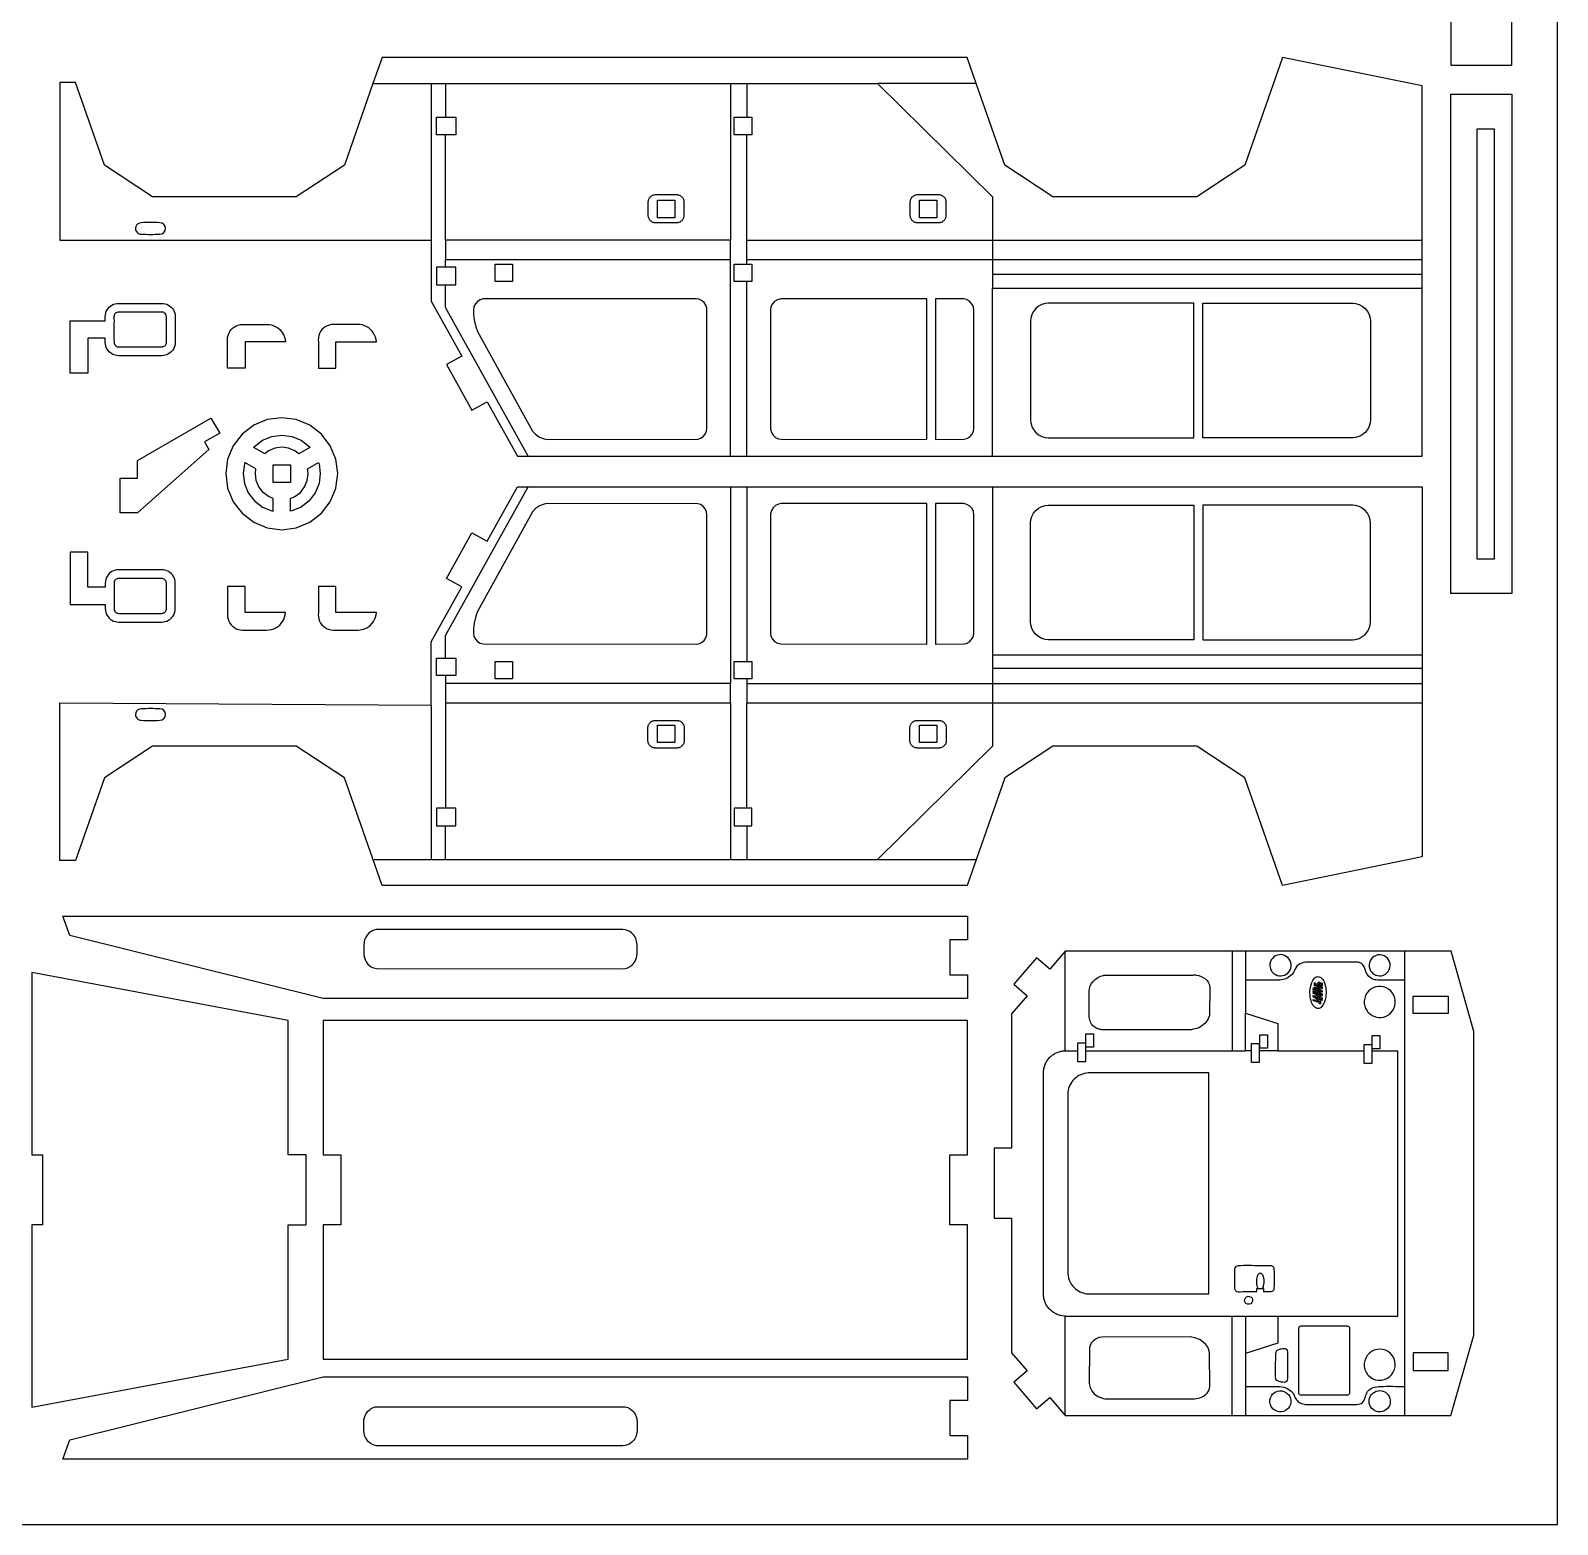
# Model space of a CAD drawing. Extents: x 1.1 to 38.7, y -0.3 to 40.
# Drawn here: x 16.78 to 38.66, y -0.34 to 21.07 of the extents above; entities that cross this region are included whole.
import ezdxf

# ---------------------------------------------------------------- set-up
doc = ezdxf.new("R2010")
doc.units = 0
doc.header["$MEASUREMENT"] = 0
doc.layers.get('0').update_dxf_attribs({"linetype": 'CONTINUOUS'})
doc.layers.add('ENGRAVING', color=1, linetype='CONTINUOUS')

msp = doc.modelspace()

# ---------------------------------------------------------------- linework, layer by layer
for points in [[(1.101, -0.338), (38.661, -0.338), (38.661, 39.976), (1.101, 39.976)], [(37.132, 20.578), (38.008, 20.578), (38.009, 27.735), (37.132, 27.735)], [(17.203, 18.07), (22.523, 18.07), (22.523, 17.194), (22.962, 16.409), (22.743, 16.287), (23.109, 15.631), (23.328, 15.753), (23.763, 14.973), (23.913, 14.973), (26.814, 14.973), (27.048, 14.973), (30.566, 14.973), (36.722, 14.973), (36.722, 17.382), (36.722, 17.577), (36.722, 17.794), (36.722, 18.07), (36.722, 20.28), (34.72, 20.688), (34.18, 19.145), (33.493, 18.689), (31.43, 18.689), (30.743, 19.145), (30.333, 20.316), (30.202, 20.688), (21.82, 20.688), (21.69, 20.316), (21.28, 19.145), (20.592, 18.689), (18.53, 18.689), (17.842, 19.145), (17.427, 20.33), (17.203, 20.33)], [(37.132, 13.003), (37.132, 20.16), (38.009, 20.16), (38.008, 13.003)], [(26.867, 19.581), (26.867, 19.831), (27.048, 19.831), (27.117, 19.831), (27.117, 19.581), (27.048, 19.581)], [(37.507, 13.504), (37.758, 13.504), (37.758, 19.659), (37.507, 19.659)], [(25.765, 18.391), (25.765, 18.641), (26.015, 18.641), (26.015, 18.391)], [(29.519, 18.391), (29.519, 18.641), (29.769, 18.641), (29.769, 18.391)], [(23.439, 17.477), (23.439, 17.727), (23.689, 17.727), (23.689, 17.477)], [(26.867, 17.478), (26.867, 17.728), (27.048, 17.728), (27.117, 17.728), (27.117, 17.478), (27.048, 17.478)], [(17.354, 16.163), (17.354, 16.914), (17.854, 16.914), (17.854, 16.973), (17.856, 16.998), (17.861, 17.023), (17.869, 17.046), (17.88, 17.069), (17.894, 17.09), (17.91, 17.108), (17.929, 17.125), (17.95, 17.139), (17.972, 17.15), (17.996, 17.158), (18.02, 17.163), (18.045, 17.164), (18.665, 17.164), (18.69, 17.163), (18.715, 17.158), (18.738, 17.15), (18.761, 17.139), (18.781, 17.125), (18.8, 17.108), (18.817, 17.09), (18.83, 17.069), (18.842, 17.046), (18.85, 17.023), (18.854, 16.998), (18.856, 16.973), (18.856, 16.605), (18.854, 16.58), (18.85, 16.555), (18.842, 16.532), (18.83, 16.509), (18.817, 16.488), (18.8, 16.47), (18.781, 16.453), (18.761, 16.439), (18.738, 16.428), (18.715, 16.42), (18.69, 16.415), (18.665, 16.414), (18.045, 16.414), (18.02, 16.415), (17.996, 16.42), (17.972, 16.428), (17.95, 16.439), (17.929, 16.453), (17.91, 16.47), (17.894, 16.488), (17.88, 16.509), (17.869, 16.532), (17.861, 16.555), (17.856, 16.58), (17.854, 16.605), (17.854, 16.664), (17.604, 16.664), (17.604, 16.163)], [(24.018, 15.287), (24.077, 15.246), (24.143, 15.221), (24.192, 15.214), (26.343, 15.216), (26.386, 15.23), (26.423, 15.255), (26.452, 15.289), (26.469, 15.331), (26.474, 15.369), (26.472, 17.096), (26.459, 17.14), (26.434, 17.177), (26.399, 17.205), (26.358, 17.223), (26.319, 17.228), (23.271, 17.227), (23.226, 17.215), (23.188, 17.192), (23.157, 17.159), (23.137, 17.119), (23.129, 17.073), (23.129, 17.003), (23.139, 16.927), (23.163, 16.829), (23.19, 16.759), (23.978, 15.331)], [(27.457, 15.242), (27.5, 15.222), (27.54, 15.215), (29.626, 15.214), (29.626, 17.228), (27.532, 17.227), (27.485, 17.215), (27.444, 17.19), (27.413, 17.155), (27.392, 17.112), (27.385, 17.072), (27.386, 15.362), (27.398, 15.315), (27.422, 15.274)], [(29.751, 15.214), (30.154, 15.215), (30.201, 15.227), (30.241, 15.252), (30.273, 15.287), (30.294, 15.33), (30.301, 15.37), (30.3, 17.08), (30.288, 17.127), (30.263, 17.168), (30.235, 17.195), (30.193, 17.218), (30.154, 17.227), (29.751, 17.228)], [(31.227, 15.281), (31.272, 15.256), (31.323, 15.241), (31.363, 15.236), (33.453, 15.235), (33.453, 17.167), (31.363, 17.167), (31.323, 17.162), (31.272, 17.146), (31.227, 17.122), (31.187, 17.089), (31.154, 17.049), (31.13, 17.004), (31.114, 16.953), (31.109, 16.913), (31.109, 15.49), (31.114, 15.45), (31.13, 15.399), (31.154, 15.354), (31.187, 15.314)], [(35.728, 15.236), (33.578, 15.235), (33.578, 17.167), (35.728, 17.167), (35.769, 17.162), (35.819, 17.146), (35.864, 17.122), (35.904, 17.089), (35.937, 17.049), (35.962, 17.004), (35.977, 16.953), (35.982, 16.913), (35.982, 15.49), (35.977, 15.45), (35.962, 15.399), (35.937, 15.354), (35.904, 15.314), (35.864, 15.281), (35.819, 15.256), (35.769, 15.241)], [(19.608, 16.237), (19.608, 16.612), (19.605, 16.643), (19.607, 16.674), (19.614, 16.705), (19.625, 16.734), (19.639, 16.762), (19.658, 16.787), (19.68, 16.809), (19.705, 16.827), (19.732, 16.842), (19.761, 16.853), (19.792, 16.86), (19.823, 16.862), (20.171, 16.862), (20.204, 16.86), (20.237, 16.854), (20.269, 16.843), (20.299, 16.829), (20.328, 16.811), (20.354, 16.79), (20.377, 16.766), (20.396, 16.738), (20.413, 16.709), (20.425, 16.678), (20.434, 16.646), (20.438, 16.612), (19.858, 16.612), (19.858, 16.237)], [(20.909, 16.237), (21.158, 16.237), (21.158, 16.612), (21.739, 16.612), (21.734, 16.646), (21.726, 16.678), (21.714, 16.709), (21.697, 16.738), (21.678, 16.766), (21.655, 16.79), (21.629, 16.811), (21.6, 16.829), (21.57, 16.843), (21.538, 16.854), (21.505, 16.86), (21.472, 16.862), (21.124, 16.862), (21.093, 16.86), (21.062, 16.853), (21.033, 16.842), (21.006, 16.827), (20.981, 16.809), (20.959, 16.787), (20.94, 16.762), (20.926, 16.734), (20.915, 16.705), (20.908, 16.674), (20.906, 16.643), (20.909, 16.612)], [(18.067, 14.16), (18.067, 14.66), (18.317, 14.66), (18.317, 14.911), (19.369, 15.519), (19.494, 15.302), (19.277, 15.177), (19.337, 15.068), (18.317, 14.16)], [(19.982, 14.028), (20.175, 13.947), (20.383, 13.92), (20.591, 13.947), (20.784, 14.028), (20.951, 14.155), (21.078, 14.321), (21.158, 14.515), (21.186, 14.723), (21.158, 14.93), (21.078, 15.124), (20.951, 15.29), (20.784, 15.418), (20.591, 15.498), (20.383, 15.525), (20.175, 15.498), (19.982, 15.418), (19.816, 15.29), (19.688, 15.124), (19.608, 14.93), (19.581, 14.723), (19.608, 14.515), (19.688, 14.321), (19.816, 14.155)], [(19.981, 15.099), (19.992, 15.114), (20.107, 15.201), (20.24, 15.257), (20.383, 15.276), (20.526, 15.257), (20.66, 15.201), (20.774, 15.114), (20.785, 15.099), (20.627, 15.008), (20.572, 15.05), (20.481, 15.088), (20.383, 15.101), (20.285, 15.088), (20.194, 15.05), (20.139, 15.008)], [(19.992, 14.332), (20.107, 14.244), (20.24, 14.189), (20.258, 14.186), (20.258, 14.369), (20.194, 14.395), (20.116, 14.455), (20.056, 14.534), (20.018, 14.625), (20.005, 14.723), (20.014, 14.791), (19.856, 14.883), (19.849, 14.866), (19.83, 14.723), (19.849, 14.58), (19.904, 14.446)], [(20.508, 14.186), (20.508, 14.369), (20.572, 14.395), (20.65, 14.455), (20.711, 14.534), (20.748, 14.625), (20.761, 14.723), (20.752, 14.791), (20.91, 14.883), (20.917, 14.866), (20.936, 14.723), (20.917, 14.58), (20.862, 14.446), (20.774, 14.332), (20.66, 14.244), (20.526, 14.189)], [(20.258, 14.598), (20.258, 14.848), (20.508, 14.848), (20.508, 14.598)], [(17.203, 9.178), (17.203, 11.439), (22.523, 11.405), (22.523, 12.314), (22.962, 13.099), (22.743, 13.221), (23.109, 13.877), (23.328, 13.755), (23.763, 14.535), (23.913, 14.535), (36.722, 14.535), (36.722, 12.127), (36.722, 11.932), (36.722, 11.715), (36.722, 11.439), (36.722, 9.229), (34.72, 8.821), (34.18, 10.363), (33.493, 10.819), (31.43, 10.819), (30.743, 10.363), (30.202, 8.821), (21.82, 8.821), (21.28, 10.363), (20.592, 10.819), (18.53, 10.819), (17.842, 10.363), (17.427, 9.178)], [(23.188, 12.316), (23.226, 12.293), (23.271, 12.282), (26.319, 12.281), (26.358, 12.286), (26.399, 12.303), (26.434, 12.332), (26.459, 12.369), (26.472, 12.412), (26.474, 14.139), (26.469, 14.178), (26.452, 14.219), (26.423, 14.254), (26.386, 14.279), (26.343, 14.292), (24.192, 14.294), (24.143, 14.288), (24.077, 14.263), (24.018, 14.222), (23.978, 14.177), (23.19, 12.749), (23.163, 12.68), (23.139, 12.582), (23.129, 12.506), (23.129, 12.436), (23.137, 12.39), (23.157, 12.349)], [(27.444, 12.318), (27.485, 12.294), (27.532, 12.282), (29.626, 12.281), (29.626, 14.294), (27.54, 14.294), (27.5, 14.287), (27.457, 14.266), (27.422, 14.234), (27.398, 14.194), (27.386, 14.147), (27.385, 12.436), (27.392, 12.396), (27.413, 12.353)], [(29.751, 12.281), (30.154, 12.282), (30.193, 12.291), (30.235, 12.313), (30.263, 12.341), (30.288, 12.381), (30.3, 12.428), (30.301, 14.138), (30.294, 14.179), (30.273, 14.222), (30.241, 14.257), (30.201, 14.281), (30.154, 14.293), (29.751, 14.294)], [(31.227, 12.387), (31.187, 12.42), (31.154, 12.459), (31.13, 12.505), (31.114, 12.555), (31.109, 12.596), (31.109, 14.019), (31.114, 14.059), (31.13, 14.109), (31.154, 14.155), (31.187, 14.194), (31.227, 14.227), (31.272, 14.252), (31.323, 14.268), (31.363, 14.273), (33.453, 14.273), (33.453, 12.341), (31.363, 12.341), (31.323, 12.347), (31.272, 12.362)], [(33.578, 12.341), (35.728, 12.341), (35.769, 12.347), (35.819, 12.362), (35.864, 12.387), (35.904, 12.42), (35.937, 12.459), (35.962, 12.505), (35.977, 12.555), (35.982, 12.596), (35.982, 14.019), (35.977, 14.059), (35.962, 14.109), (35.937, 14.155), (35.904, 14.194), (35.864, 14.227), (35.819, 14.252), (35.769, 14.268), (35.728, 14.273), (33.578, 14.273)], [(17.354, 12.846), (17.854, 12.846), (17.854, 12.786), (17.856, 12.761), (17.861, 12.737), (17.869, 12.713), (17.88, 12.691), (17.894, 12.67), (17.91, 12.651), (17.929, 12.635), (17.95, 12.621), (17.972, 12.61), (17.996, 12.602), (18.02, 12.597), (18.045, 12.595), (18.665, 12.595), (18.69, 12.597), (18.715, 12.602), (18.738, 12.61), (18.761, 12.621), (18.781, 12.635), (18.8, 12.651), (18.817, 12.67), (18.83, 12.691), (18.842, 12.713), (18.85, 12.737), (18.854, 12.761), (18.856, 12.786), (18.856, 13.155), (18.854, 13.18), (18.85, 13.204), (18.842, 13.228), (18.83, 13.25), (18.817, 13.271), (18.8, 13.29), (18.781, 13.306), (18.761, 13.32), (18.738, 13.331), (18.715, 13.339), (18.69, 13.344), (18.665, 13.346), (18.045, 13.346), (18.02, 13.344), (17.996, 13.339), (17.972, 13.331), (17.95, 13.32), (17.929, 13.306), (17.91, 13.29), (17.894, 13.271), (17.88, 13.25), (17.869, 13.228), (17.861, 13.204), (17.856, 13.18), (17.854, 13.155), (17.854, 13.095), (17.604, 13.095), (17.604, 13.596), (17.354, 13.596)], [(19.68, 12.535), (19.705, 12.516), (19.732, 12.501), (19.761, 12.49), (19.792, 12.484), (19.823, 12.481), (20.171, 12.481), (20.204, 12.483), (20.237, 12.49), (20.269, 12.5), (20.299, 12.514), (20.328, 12.532), (20.354, 12.553), (20.377, 12.578), (20.396, 12.605), (20.413, 12.634), (20.425, 12.665), (20.434, 12.698), (20.438, 12.731), (19.858, 12.731), (19.858, 13.106), (19.608, 13.106), (19.608, 12.731), (19.605, 12.7), (19.607, 12.669), (19.614, 12.638), (19.625, 12.609), (19.639, 12.582), (19.658, 12.557)], [(20.981, 12.535), (21.006, 12.516), (21.033, 12.501), (21.062, 12.49), (21.093, 12.484), (21.124, 12.481), (21.472, 12.481), (21.505, 12.483), (21.538, 12.49), (21.57, 12.5), (21.6, 12.514), (21.629, 12.532), (21.655, 12.553), (21.678, 12.578), (21.697, 12.605), (21.714, 12.634), (21.726, 12.665), (21.734, 12.698), (21.739, 12.731), (21.158, 12.731), (21.158, 13.106), (20.909, 13.106), (20.909, 12.731), (20.906, 12.7), (20.908, 12.669), (20.915, 12.638), (20.926, 12.609), (20.94, 12.582), (20.959, 12.557)], [(23.689, 11.781), (23.439, 11.781), (23.439, 12.031), (23.689, 12.031)], [(26.867, 11.78), (26.867, 12.031), (27.117, 12.031), (27.117, 11.78)], [(25.765, 10.868), (25.765, 11.118), (26.015, 11.118), (26.015, 10.868)], [(29.519, 10.868), (29.519, 11.118), (29.769, 11.118), (29.769, 10.868)], [(26.867, 9.677), (27.048, 9.677), (27.117, 9.677), (27.117, 9.927), (27.048, 9.927), (26.867, 9.927)], [(17.348, 8.103), (17.247, 8.382), (30.206, 8.382), (30.206, 8.042), (29.956, 8.042), (29.956, 7.541), (30.206, 7.541), (30.206, 7.2), (20.978, 7.2)], [(21.649, 7.666), (21.665, 7.655), (21.683, 7.646), (21.721, 7.633), (21.741, 7.629), (25.282, 7.628), (25.302, 7.631), (25.322, 7.635), (25.341, 7.642), (25.377, 7.661), (25.408, 7.686), (25.422, 7.702), (25.445, 7.736), (25.466, 7.786), (25.471, 7.807), (25.475, 7.852), (25.474, 7.976), (25.468, 8.021), (25.455, 8.062), (25.44, 8.09), (25.428, 8.107), (25.401, 8.137), (25.368, 8.162), (25.359, 8.167), (25.322, 8.182), (25.302, 8.186), (25.271, 8.189), (21.741, 8.188), (21.702, 8.179), (21.665, 8.162), (21.649, 8.15), (21.626, 8.13), (21.605, 8.107), (21.583, 8.071), (21.571, 8.042), (21.563, 8.01), (21.559, 7.965), (21.559, 7.841), (21.561, 7.818), (21.568, 7.786), (21.579, 7.755), (21.594, 7.727), (21.618, 7.694)], [(31.196, 1.321), (31.387, 1.483), (31.608, 1.225), (33.998, 1.225), (34.192, 1.225), (36.467, 1.225), (37.131, 1.225), (37.462, 2.374), (37.462, 6.727), (37.138, 7.881), (36.467, 7.881), (34.192, 7.881), (33.998, 7.881), (31.608, 7.881), (31.387, 7.622), (31.196, 7.784), (30.871, 7.404), (31.061, 7.241), (30.84, 6.982), (30.84, 5.053), (30.59, 5.053), (30.59, 4.052), (30.84, 4.052), (30.84, 2.123), (31.061, 1.864), (30.871, 1.702)], [(16.801, 1.343), (20.477, 2.029), (20.477, 3.957), (20.731, 3.957), (20.731, 4.959), (20.477, 4.959), (20.477, 6.887), (16.801, 7.574), (16.801, 4.959), (16.956, 4.959), (16.956, 3.957), (16.801, 3.957)], [(36.592, 6.985), (36.592, 7.236), (37.093, 7.236), (37.093, 6.985)], [(20.978, 2.029), (30.206, 2.029), (30.206, 3.957), (29.956, 3.957), (29.956, 4.959), (30.206, 4.959), (30.206, 6.887), (20.978, 6.887), (20.978, 4.959), (21.228, 4.959), (21.228, 3.957), (20.978, 3.957)], [(36.593, 2.12), (36.593, 1.869), (37.093, 1.869), (37.093, 2.12)], [(17.247, 0.596), (17.348, 0.876), (20.978, 1.778), (30.206, 1.778), (30.206, 1.438), (29.956, 1.438), (29.956, 0.937), (30.206, 0.937), (30.206, 0.596)], [(21.649, 0.828), (21.626, 0.848), (21.605, 0.872), (21.583, 0.907), (21.571, 0.937), (21.563, 0.969), (21.559, 1.014), (21.559, 1.138), (21.561, 1.161), (21.568, 1.193), (21.579, 1.224), (21.594, 1.252), (21.618, 1.285), (21.649, 1.312), (21.665, 1.324), (21.683, 1.333), (21.721, 1.346), (21.741, 1.35), (25.282, 1.35), (25.302, 1.348), (25.322, 1.344), (25.341, 1.337), (25.377, 1.318), (25.408, 1.292), (25.422, 1.277), (25.445, 1.243), (25.466, 1.193), (25.471, 1.172), (25.475, 1.126), (25.474, 1.003), (25.468, 0.958), (25.455, 0.917), (25.44, 0.889), (25.428, 0.872), (25.401, 0.841), (25.368, 0.817), (25.359, 0.812), (25.322, 0.797), (25.302, 0.793), (25.271, 0.79), (21.741, 0.791), (21.702, 0.8), (21.665, 0.817)]]:
    msp.add_lwpolyline(points, close=True)
msp.add_lwpolyline([(28.917, 9.192), (28.911, 9.186)])
at = {"layer": 'ENGRAVING'}
for points in [[(21.69, 20.316), (22.523, 20.316), (22.523, 18.07)], [(22.523, 20.316), (22.731, 20.316), (22.731, 19.831), (22.876, 19.831), (22.876, 19.581), (22.731, 19.581), (22.601, 19.581), (22.601, 19.831), (22.731, 19.831)], [(22.731, 20.316), (26.814, 20.316), (26.814, 18.07), (22.731, 18.07), (22.731, 19.581)], [(26.814, 20.316), (27.048, 20.316), (28.917, 20.316)], [(27.048, 20.316), (27.048, 19.831)], [(30.333, 20.316), (28.917, 20.316), (30.566, 18.693), (30.566, 18.07), (30.566, 17.794), (36.722, 17.794)], [(27.048, 18.07), (27.048, 19.581)], [(22.731, 18.07), (22.731, 17.794), (26.814, 17.794)], [(26.814, 14.973), (26.814, 17.794), (26.814, 18.07)], [(27.048, 17.793), (27.048, 18.07), (30.566, 18.07), (36.722, 18.07)], [(22.731, 17.681), (22.601, 17.681), (22.601, 17.429), (22.731, 17.429), (22.876, 17.429), (22.876, 17.681), (22.731, 17.681), (22.731, 17.794)], [(27.048, 17.728), (27.048, 17.793), (30.566, 17.794), (30.566, 17.577), (30.566, 17.382), (36.722, 17.382)], [(36.722, 17.577), (30.566, 17.577)], [(23.913, 14.973), (22.731, 17.104), (22.731, 17.429)], [(27.048, 14.973), (27.048, 17.478)], [(30.566, 14.973), (30.566, 17.382)], [(22.731, 11.828), (22.601, 11.828), (22.601, 12.079), (22.731, 12.079), (22.731, 12.404), (23.913, 14.535)], [(26.814, 14.533), (26.814, 11.715)], [(27.048, 14.533), (27.048, 12.031)], [(30.566, 14.533), (30.566, 12.127), (30.566, 11.932), (30.566, 11.715), (30.566, 11.439), (30.566, 10.815), (28.917, 9.192)], [(22.731, 12.079), (22.876, 12.079), (22.876, 11.828), (22.731, 11.828), (22.731, 11.715)], [(30.566, 12.127), (36.722, 12.127)], [(36.722, 11.932), (30.566, 11.932)], [(27.048, 11.78), (27.048, 11.716), (30.566, 11.715), (36.722, 11.715)], [(27.048, 11.716), (27.048, 11.439)], [(22.523, 11.405), (22.523, 9.192), (22.731, 9.192), (22.731, 9.677)], [(22.731, 11.439), (22.731, 9.927), (22.601, 9.927), (22.601, 9.677), (22.731, 9.677), (22.876, 9.677), (22.876, 9.927), (22.731, 9.927)], [(26.814, 11.439), (26.814, 9.195)], [(27.048, 9.927), (27.048, 11.439), (30.566, 11.439), (36.722, 11.439)], [(27.048, 9.677), (27.048, 9.192), (28.917, 9.192), (30.327, 9.192)], [(21.706, 9.192), (22.523, 9.192)], [(22.731, 9.192), (27.048, 9.192)], [(31.608, 6.452), (31.608, 7.881)], [(33.998, 7.881), (33.998, 6.452), (33.998, 6.45)], [(34.192, 7.881), (34.192, 7.462), (34.192, 6.991), (34.656, 6.844), (34.656, 6.452), (34.388, 6.452), (34.388, 6.281), (34.279, 6.281), (34.279, 6.452), (34.279, 6.555), (34.388, 6.555), (34.388, 6.452)], [(36.467, 7.462), (36.467, 1.641), (36.467, 1.225)], [(31.897, 6.452), (31.897, 6.293), (31.788, 6.293), (31.788, 6.452), (31.788, 6.566), (31.897, 6.566), (31.897, 6.452), (33.998, 6.452), (34.192, 6.452), (34.192, 6.991)], [(31.608, 2.649), (31.603, 2.649), (31.564, 2.653), (31.549, 2.656), (31.535, 2.659), (31.52, 2.663), (31.506, 2.668), (31.492, 2.673), (31.479, 2.679), (31.465, 2.686), (31.453, 2.693), (31.44, 2.701), (31.428, 2.709), (31.416, 2.718), (31.405, 2.728), (31.394, 2.737), (31.384, 2.748), (31.374, 2.759), (31.365, 2.77), (31.356, 2.782), (31.347, 2.794), (31.34, 2.806), (31.332, 2.819), (31.326, 2.832), (31.32, 2.846), (31.315, 2.86), (31.31, 2.874), (31.306, 2.888), (31.303, 2.903), (31.3, 2.918), (31.298, 2.933), (31.297, 2.948), (31.297, 6.153), (31.298, 6.168), (31.3, 6.183), (31.303, 6.198), (31.306, 6.213), (31.31, 6.227), (31.315, 6.241), (31.32, 6.255), (31.326, 6.269), (31.332, 6.282), (31.34, 6.295), (31.347, 6.307), (31.356, 6.319), (31.365, 6.331), (31.374, 6.342), (31.384, 6.353), (31.394, 6.364), (31.405, 6.373), (31.416, 6.383), (31.428, 6.392), (31.44, 6.4), (31.453, 6.408), (31.465, 6.415), (31.479, 6.422), (31.492, 6.428), (31.506, 6.433), (31.52, 6.438), (31.535, 6.442), (31.549, 6.445), (31.564, 6.448), (31.579, 6.45), (31.603, 6.452), (31.608, 6.452), (31.788, 6.452)], [(34.281, 6.452), (34.279, 6.452), (34.192, 6.452)], [(34.656, 6.452), (35.89, 6.452), (35.891, 6.542), (36.001, 6.542), (36.001, 6.269), (35.891, 6.269), (35.89, 6.452)], [(34.656, 2.649), (36.373, 2.649), (36.373, 6.452)], [(36.001, 6.452), (36.373, 6.452), (36.376, 6.452)], [(31.608, 1.225), (31.608, 2.649), (33.998, 2.649), (34.192, 2.649), (34.192, 2.112), (34.192, 1.641), (34.192, 1.225)], [(33.998, 1.225), (33.998, 2.649)], [(34.192, 2.649), (34.656, 2.649), (34.656, 2.259), (34.192, 2.112)]]:
    msp.add_lwpolyline(points, dxfattribs=at)
for points in [[(25.677, 18.34), (25.686, 18.334), (25.696, 18.33), (25.706, 18.326), (25.716, 18.323), (25.727, 18.322), (25.733, 18.321), (25.738, 18.321), (26.041, 18.321), (26.047, 18.321), (26.053, 18.322), (26.063, 18.323), (26.074, 18.326), (26.084, 18.33), (26.094, 18.334), (26.103, 18.34), (26.111, 18.346), (26.119, 18.353), (26.126, 18.361), (26.132, 18.369), (26.138, 18.378), (26.142, 18.388), (26.146, 18.398), (26.149, 18.408), (26.15, 18.419), (26.151, 18.425), (26.15, 18.62), (26.149, 18.631), (26.146, 18.642), (26.142, 18.652), (26.138, 18.661), (26.132, 18.67), (26.126, 18.679), (26.119, 18.686), (26.111, 18.693), (26.103, 18.7), (26.094, 18.705), (26.084, 18.71), (26.074, 18.714), (26.063, 18.716), (26.053, 18.718), (26.047, 18.718), (26.041, 18.718), (25.738, 18.718), (25.733, 18.718), (25.727, 18.718), (25.716, 18.716), (25.706, 18.714), (25.696, 18.71), (25.686, 18.705), (25.677, 18.7), (25.669, 18.693), (25.661, 18.686), (25.654, 18.679), (25.648, 18.67), (25.642, 18.661), (25.638, 18.652), (25.634, 18.642), (25.631, 18.631), (25.63, 18.62), (25.63, 18.419), (25.631, 18.408), (25.634, 18.398), (25.638, 18.388), (25.642, 18.378), (25.648, 18.369), (25.654, 18.361), (25.661, 18.353), (25.669, 18.346)], [(29.423, 18.346), (29.431, 18.34), (29.44, 18.334), (29.45, 18.33), (29.46, 18.326), (29.47, 18.323), (29.481, 18.322), (29.487, 18.321), (29.492, 18.321), (29.796, 18.321), (29.801, 18.321), (29.807, 18.322), (29.818, 18.323), (29.828, 18.326), (29.838, 18.33), (29.848, 18.334), (29.857, 18.34), (29.865, 18.346), (29.873, 18.353), (29.88, 18.361), (29.886, 18.369), (29.892, 18.378), (29.896, 18.388), (29.9, 18.398), (29.903, 18.408), (29.904, 18.419), (29.904, 18.62), (29.903, 18.631), (29.9, 18.642), (29.896, 18.652), (29.892, 18.661), (29.886, 18.67), (29.88, 18.679), (29.873, 18.686), (29.865, 18.693), (29.857, 18.7), (29.848, 18.705), (29.838, 18.71), (29.828, 18.714), (29.818, 18.716), (29.807, 18.718), (29.801, 18.718), (29.796, 18.718), (29.492, 18.718), (29.487, 18.718), (29.481, 18.718), (29.47, 18.716), (29.46, 18.714), (29.45, 18.71), (29.44, 18.705), (29.431, 18.7), (29.423, 18.693), (29.415, 18.686), (29.408, 18.679), (29.402, 18.67), (29.396, 18.661), (29.392, 18.652), (29.388, 18.642), (29.385, 18.631), (29.384, 18.62), (29.384, 18.419), (29.385, 18.408), (29.388, 18.398), (29.392, 18.388), (29.396, 18.378), (29.402, 18.369), (29.408, 18.361), (29.415, 18.353)], [(22.731, 11.439), (26.814, 11.439), (26.814, 11.715), (22.731, 11.715)], [(25.677, 10.809), (25.669, 10.815), (25.661, 10.822), (25.654, 10.83), (25.648, 10.838), (25.642, 10.847), (25.638, 10.857), (25.634, 10.867), (25.631, 10.877), (25.63, 10.888), (25.63, 11.089), (25.631, 11.1), (25.634, 11.111), (25.638, 11.121), (25.642, 11.13), (25.648, 11.139), (25.654, 11.148), (25.661, 11.155), (25.669, 11.162), (25.677, 11.169), (25.686, 11.174), (25.696, 11.179), (25.706, 11.182), (25.716, 11.185), (25.727, 11.187), (25.733, 11.187), (25.738, 11.187), (26.041, 11.187), (26.047, 11.187), (26.053, 11.187), (26.063, 11.185), (26.074, 11.182), (26.084, 11.179), (26.094, 11.174), (26.103, 11.169), (26.111, 11.162), (26.119, 11.155), (26.126, 11.148), (26.132, 11.139), (26.138, 11.13), (26.142, 11.121), (26.146, 11.111), (26.149, 11.1), (26.15, 11.089), (26.151, 11.084), (26.15, 10.888), (26.149, 10.877), (26.146, 10.867), (26.142, 10.857), (26.138, 10.847), (26.132, 10.838), (26.126, 10.83), (26.119, 10.822), (26.111, 10.815), (26.103, 10.809), (26.094, 10.803), (26.084, 10.799), (26.074, 10.795), (26.063, 10.792), (26.053, 10.791), (26.047, 10.79), (26.041, 10.79), (25.738, 10.79), (25.733, 10.79), (25.727, 10.791), (25.716, 10.792), (25.706, 10.795), (25.696, 10.799), (25.686, 10.803)], [(29.431, 10.809), (29.423, 10.815), (29.415, 10.822), (29.408, 10.83), (29.402, 10.838), (29.396, 10.847), (29.392, 10.857), (29.388, 10.867), (29.385, 10.877), (29.384, 10.888), (29.384, 11.089), (29.385, 11.1), (29.388, 11.111), (29.392, 11.121), (29.396, 11.13), (29.402, 11.139), (29.408, 11.148), (29.415, 11.155), (29.423, 11.162), (29.431, 11.169), (29.44, 11.174), (29.45, 11.179), (29.46, 11.182), (29.47, 11.185), (29.481, 11.187), (29.487, 11.187), (29.492, 11.187), (29.796, 11.187), (29.801, 11.187), (29.807, 11.187), (29.818, 11.185), (29.828, 11.182), (29.838, 11.179), (29.848, 11.174), (29.857, 11.169), (29.865, 11.162), (29.873, 11.155), (29.88, 11.148), (29.886, 11.139), (29.892, 11.13), (29.896, 11.121), (29.9, 11.111), (29.903, 11.1), (29.904, 11.089), (29.904, 10.888), (29.903, 10.877), (29.9, 10.867), (29.896, 10.857), (29.892, 10.847), (29.886, 10.838), (29.88, 10.83), (29.873, 10.822), (29.865, 10.815), (29.857, 10.809), (29.848, 10.803), (29.838, 10.799), (29.828, 10.795), (29.818, 10.792), (29.807, 10.791), (29.801, 10.79), (29.796, 10.79), (29.492, 10.79), (29.487, 10.79), (29.481, 10.791), (29.47, 10.792), (29.46, 10.795), (29.45, 10.799), (29.44, 10.803)], [(35.229, 7.358), (35.229, 7.39), (35.244, 7.385), (35.244, 7.37), (35.251, 7.367), (35.251, 7.38), (35.266, 7.375), (35.266, 7.362), (35.275, 7.359), (35.275, 7.374), (35.289, 7.369), (35.289, 7.337)], [(35.161, 7.186), (35.206, 7.171), (35.206, 7.183), (35.221, 7.178), (35.221, 7.149), (35.161, 7.17)], [(31.905, 6.692), (32.014, 6.692), (32.014, 6.501), (31.905, 6.501)], [(34.505, 6.49), (34.396, 6.49), (34.396, 6.68), (34.505, 6.68)], [(36.118, 6.477), (36.008, 6.477), (36.008, 6.668), (36.118, 6.668)], [(32.09, 1.491), (32.1, 1.486), (32.155, 1.467), (32.178, 1.463), (33.461, 1.464), (33.487, 1.466), (33.536, 1.477), (33.58, 1.495), (33.618, 1.521), (33.641, 1.545), (33.664, 1.581), (33.675, 1.612), (33.68, 1.645), (33.677, 2.116), (33.672, 2.15), (33.655, 2.193), (33.65, 2.204), (33.622, 2.243), (33.586, 2.277), (33.543, 2.306), (33.532, 2.312), (33.482, 2.333), (33.443, 2.343), (33.401, 2.349), (32.134, 2.348), (32.091, 2.34), (32.053, 2.324), (32.012, 2.296), (31.986, 2.267), (31.967, 2.233), (31.956, 2.196), (31.954, 2.186), (31.952, 1.684), (31.954, 1.663), (31.965, 1.623), (31.99, 1.577), (32.025, 1.535), (32.042, 1.521)]]:
    msp.add_lwpolyline(points, close=True, dxfattribs=at)
for points in [[(18.317, 18.174, 0.086443), (18.341, 18.161, 0.08001), (18.37, 18.155, 0.006309), (18.504, 18.153, 0.006302), (18.638, 18.155, 0.406849), (18.718, 18.238, 0.406848), (18.638, 18.32, 0.006303), (18.504, 18.322, 0.006309), (18.37, 18.32, 0.309603), (18.292, 18.264, 0.316438)], [(18.006, 16.553, 0.087809), (18.024, 16.543, 0.067963), (18.049, 16.539), (18.661, 16.539, 0.166336), (18.708, 16.557, 0.189175), (18.73, 16.596, 0.016364), (18.73, 16.6, 0.008181), (18.731, 16.609), (18.731, 16.969, 0.166336), (18.713, 17.017, 0.189175), (18.674, 17.038, 0.016364), (18.67, 17.039, 0.008181), (18.661, 17.039), (18.049, 17.039, 0.166336), (18.002, 17.021, 0.189175), (17.98, 16.982, 0.043026), (17.979, 16.948, -0.010275), (17.98, 16.914, -0.004091), (17.978, 16.761, 0.012272), (17.98, 16.609, 0.100321), (17.988, 16.575, 0.121499)], [(18.006, 12.734, 0.087809), (18.024, 12.725, 0.067963), (18.049, 12.72), (18.661, 12.72, 0.166336), (18.708, 12.738, 0.189175), (18.73, 12.777, 0.016364), (18.73, 12.782, 0.008181), (18.731, 12.79), (18.731, 13.151, 0.166336), (18.713, 13.198, 0.189175), (18.674, 13.22, 0.016364), (18.67, 13.22, 0.008181), (18.661, 13.221), (18.049, 13.221, 0.166336), (18.002, 13.203, 0.189175), (17.98, 13.163, 0.016364), (17.98, 13.159, 0.008181), (17.98, 13.151), (17.98, 12.79, 0.100321), (17.988, 12.757, 0.121499)], [(18.317, 11.207, 0.0865), (18.341, 11.194, 0.080049), (18.37, 11.188, 0.006309), (18.504, 11.186, 0.006303), (18.638, 11.188, 0.406848), (18.718, 11.271, 0.406849), (18.638, 11.353, 0.006302), (18.504, 11.355, 0.006309), (18.37, 11.353, 0.309598), (18.292, 11.297, 0.316339)], [(34.619, 7.543, 0.87639), (34.797, 7.787, 0.876461), (34.562, 7.598, 0.065836), (34.587, 7.567, 0.065877)], [(36.055, 7.537, 0.987827), (36.176, 7.813, 0.987899), (36.048, 7.54, 0.006087), (36.052, 7.538, 0.006124)], [(32.019, 6.799, -0.119093), (31.973, 6.855, -0.105581), (31.953, 6.935), (31.952, 7.306, -0.174818), (32.008, 7.445, -0.152207), (32.155, 7.532, -0.016014), (32.168, 7.535, -0.021515), (32.178, 7.536), (33.401, 7.536, -0.00712), (33.47, 7.538, -0.035033), (33.484, 7.537, -0.137177), (33.621, 7.477, -0.185826), (33.677, 7.38, -0.016418), (33.679, 7.365, -0.012305), (33.68, 7.346), (33.677, 6.985, -0.125514), (33.643, 6.887, -0.187851), (33.469, 6.764, -0.01778), (33.426, 6.755, -0.031825), (33.401, 6.752), (32.134, 6.753, -0.076786), (32.078, 6.766, -0.065419)], [(35.185, 7.076, -0.1356), (35.139, 7.143, -0.130728), (35.122, 7.365, -0.110706), (35.173, 7.485, -0.414294), (35.27, 7.501, -0.145935), (35.318, 7.439, -0.131544), (35.341, 7.219, -0.118711), (35.286, 7.086, -0.26626), (35.224, 7.059, -0.081365), (35.205, 7.064, -0.067835)], [(35.221, 7.237), (35.221, 7.22), (35.213, 7.221), (35.213, 7.21), (35.221, 7.206), (35.221, 7.188), (35.161, 7.224, -0.195193), (35.16, 7.235, 0.064345), (35.161, 7.245)], [(35.161, 7.33, -0.06776), (35.164, 7.355, -0.32401), (35.177, 7.365, -0.201858), (35.207, 7.354, -0.198979), (35.221, 7.325, -0.013215), (35.221, 7.317, 0.004405), (35.221, 7.309)], [(35.221, 7.249), (35.161, 7.27), (35.161, 7.286, -0.006249), (35.185, 7.287, -0.012249), (35.197, 7.287, -0.017021), (35.182, 7.291, -0.01236), (35.161, 7.298), (35.161, 7.314), (35.221, 7.293), (35.221, 7.277, -0.003319), (35.195, 7.276, -0.010292), (35.186, 7.275, -0.020337), (35.201, 7.272, -0.014852), (35.221, 7.266)], [(35.176, 7.342), (35.206, 7.331, 0.330112), (35.185, 7.348, 0.344991)], [(35.18, 7.227, -0.006348), (35.187, 7.224, -0.003646), (35.201, 7.217), (35.201, 7.224, -0.050894), (35.19, 7.227, 0.161701)], [(35.182, 7.386), (35.182, 7.426, 0.056832), (35.189, 7.425, -0.17198), (35.194, 7.422, -0.137101), (35.199, 7.413, 0.022712), (35.211, 7.374, -0.106433), (35.205, 7.38, -0.038432), (35.194, 7.4), (35.194, 7.382)], [(35.229, 7.298), (35.229, 7.316, -0.007723), (35.252, 7.312, -0.010143), (35.268, 7.308, -0.010481), (35.253, 7.316, -0.006972), (35.229, 7.328), (35.229, 7.347), (35.289, 7.309, -0.191025), (35.29, 7.3, 0.063), (35.289, 7.292)], [(35.24, 7.248, -0.246826), (35.232, 7.274, -0.377289), (35.247, 7.286, -0.272558), (35.289, 7.259, -0.551673), (35.273, 7.233, -0.104338), (35.256, 7.237, -0.094125)], [(35.242, 7.414), (35.256, 7.409, 0.320296), (35.249, 7.419, 0.480496)], [(35.266, 7.252, 0.200898), (35.273, 7.253, 0.399218), (35.274, 7.257, 0.15159), (35.264, 7.266, 0.121674), (35.248, 7.269, 0.653285), (35.245, 7.262, 0.143473)], [(36.018, 6.95, 0.844805), (36.272, 7.309, 0.844746), (35.914, 7.054, 0.08416), (35.957, 6.993, 0.084125)], [(35.236, 7.174, -0.106226), (35.242, 7.169, -0.037798), (35.254, 7.148), (35.254, 7.166), (35.265, 7.162), (35.265, 7.122, 0.05605), (35.259, 7.124, -0.169571), (35.254, 7.126, -0.135193), (35.248, 7.135, 0.0224)], [(35.242, 7.205), (35.256, 7.199, 0.308264), (35.249, 7.209, 0.486891)], [(33.665, 2.966), (33.665, 6.135), (31.939, 6.134, 0.176954), (31.737, 6.046, 0.188124), (31.648, 5.857), (31.648, 3.259, 0.221524), (31.759, 3.036, 0.154276), (31.939, 2.967)], [(34.218, 2.82, -0.975511), (34.25, 2.931, -0.975267), (34.224, 2.818, -0.012521), (34.221, 2.819, -0.012397)], [(34.961, 1.528, -0.074571), (34.957, 1.535, -0.049262), (34.955, 1.546), (34.955, 2.477, -0.186297), (34.965, 2.499, -0.185441), (34.986, 2.508), (35.65, 2.508, -0.159427), (35.67, 2.5, -0.18647), (35.68, 2.484), (35.68, 1.54, -0.186722), (35.67, 1.523, -0.159359), (35.65, 1.515), (34.986, 1.515, -0.109656), (34.971, 1.519, -0.123094)], [(34.657, 1.719, 0.054201), (34.681, 1.711, 0.033878), (34.744, 1.703, 0.195538), (34.782, 1.715, 0.211786), (34.798, 1.748), (34.798, 2.135, 0.439935), (34.745, 2.181, 0.017159), (34.672, 2.17, 0.16641), (34.637, 2.149, 0.175768), (34.622, 2.113, 0.00637), (34.617, 1.855, 0.007552), (34.618, 1.771, 0.154839), (34.628, 1.742, 0.129581)], [(35.949, 1.802, 0.941921), (36.296, 2.081, 0.941694), (35.919, 1.845, 0.030028), (35.933, 1.823, 0.029908)], [(34.639, 1.285, -0.987771), (34.739, 1.569, -0.987707), (34.646, 1.282, -0.006185), (34.643, 1.284, -0.006152)], [(36.069, 1.282, -0.870756), (36.118, 1.58, -0.870956), (36.152, 1.28, -0.068972), (36.11, 1.276, -0.069086)]]:
    msp.add_lwpolyline(points, format="xyb", close=True, dxfattribs=at)
for points in [[(36.467, 7.881), (36.467, 7.462, -0.003178), (36.088, 7.464, -0.117898), (35.996, 7.487, -0.159124), (35.931, 7.553, -0.041333), (35.906, 7.618, 0.055481), (35.884, 7.669, 0.200169), (35.824, 7.716, 0.038595), (35.803, 7.72, 0.025024), (35.77, 7.722), (35.079, 7.722, 0.096377), (34.974, 7.697, 0.197598), (34.898, 7.617, -0.051037), (34.872, 7.566, -0.120451), (34.804, 7.501, -0.072763), (34.733, 7.473, -0.055956), (34.634, 7.462, -0.002489), (34.413, 7.461, 0.00083), (34.192, 7.462)], [(35.18, 7.227, 0.003302), (35.177, 7.229, 0.004133), (35.175, 7.229)], [(35.268, 7.406, 0.278803), (35.271, 7.403, -0.024883), (35.289, 7.398), (35.289, 7.381), (35.229, 7.401, -0.02391), (35.23, 7.425, -0.49263), (35.249, 7.436, -0.106902), (35.257, 7.431, -0.081386), (35.264, 7.422), (35.289, 7.425), (35.289, 7.407, -0.001334), (35.268, 7.406, -0.007657), (35.264, 7.406)], [(35.266, 7.196, 0.086604), (35.278, 7.191, -0.020846), (35.289, 7.188), (35.289, 7.171), (35.229, 7.192, -0.025187), (35.23, 7.215, -0.489456), (35.249, 7.227, -0.107733), (35.257, 7.222, -0.082436), (35.264, 7.212), (35.289, 7.216), (35.289, 7.197, -0.001518), (35.268, 7.196, -0.008717), (35.264, 7.196)], [(34.374, 3.042), (34.431, 3.042), (34.451, 3.042), (34.451, 2.999, 0.009295), (34.56, 3.002, 0.26442), (34.598, 3.025, 0.062336), (34.602, 3.036, 0.055996), (34.604, 3.048, 0.006187), (34.606, 3.186, 0.006187), (34.604, 3.323, 0.250493), (34.583, 3.361, 0.144271), (34.546, 3.371, -0.005431), (34.246, 3.372, 0.01086), (34.085, 3.37, 0.397941), (34.034, 3.319, 0.012515), (34.034, 3.047, 0.410788), (34.085, 2.998, -0.003099), (34.354, 2.999), (34.354, 3.042), (34.374, 3.042, -0.103445), (34.352, 3.126, -0.091588), (34.364, 3.223, -0.11388), (34.386, 3.26, -0.401118), (34.419, 3.261, -0.144245), (34.441, 3.228, -0.108007), (34.449, 3.098, -0.036367), (34.442, 3.068, -0.040449), (34.431, 3.042)], [(34.192, 1.641, -0.001529), (34.654, 1.64, -0.090991), (34.768, 1.618, -0.101657), (34.849, 1.567, -0.113471), (34.895, 1.495, 0.112739), (34.934, 1.433, 0.115703), (34.995, 1.396, 0.030652), (35.031, 1.387, 0.028535), (35.07, 1.381), (35.722, 1.381, 0.020515), (35.807, 1.384, 0.231974), (35.882, 1.429, 0.093879), (35.911, 1.498, -0.098344), (35.941, 1.567, -0.169666), (36.02, 1.625, -0.072653), (36.125, 1.641, -0.002974), (36.296, 1.642, 0.000991), (36.467, 1.641)]]:
    msp.add_lwpolyline(points, format="xyb", dxfattribs=at)

doc.saveas('drawing.dxf')
